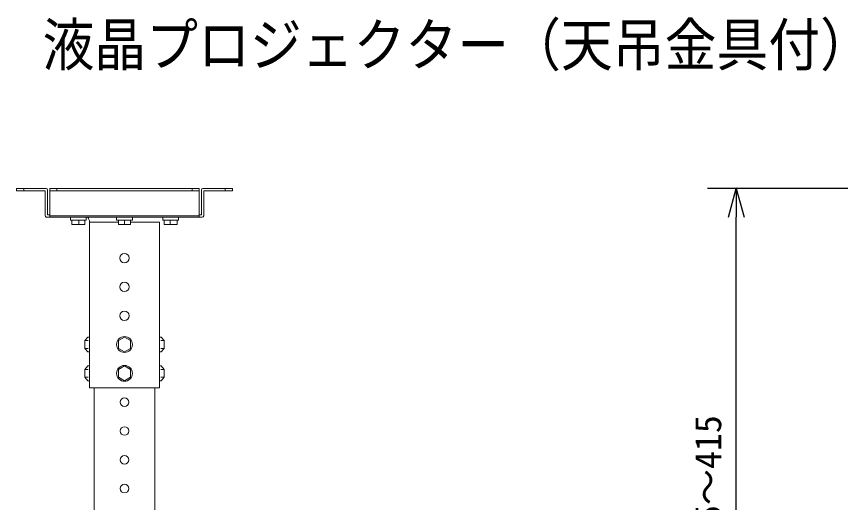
# Model space of a CAD drawing. Units: millimetres, scale not verified. Extents: x -62 to 63, y -56 to 57.
# Drawn here: x -37.3 to 19.9, y 23.1 to 56.8 of the extents above; entities that cross this region are included whole.
import ezdxf
from ezdxf.enums import TextEntityAlignment as Align

# ---------------------------------------------------------------- set-up
doc = ezdxf.new("R2010")
doc.units = ezdxf.units.MM
doc.header["$LTSCALE"] = 0.125
doc.header["$PDMODE"] = 32
doc.header["$PDSIZE"] = 0.0625
for name, color, linetype in [('0-0_0', 7, 'Continuous'), ('0-2_MOJI1', 7, 'Continuous'), ('0-4_DEFPOINTS', 7, 'Continuous'), ('0-6_SUNPO', 7, 'Continuous')]:
    doc.layers.add(name, color=color, linetype=linetype)
doc.layers.add('0-5_GAIKEI', color=1, linetype='Continuous', lineweight=18)
doc.styles.add('ＭＳ ゴシック', font='')
doc.styles.get('ＭＳ ゴシック').set_extended_font_data('MS Gothic')

# ---------------------------------------------------------------- blocks, each defined once
blk = doc.blocks.new('_OPEN30')
at = {"layer": '0-0_0'}
blk.add_line((0, 0), (-1, 0), dxfattribs=at)
blk.add_lwpolyline([(-1, 0.26795), (0, 0), (-1, -0.26795)], dxfattribs=at)
blk = doc.blocks.new('D8')
at = {"layer": '0-4_DEFPOINTS'}
for p in [(11.265, 45.2292), (23.889, 45.2292), (20.8161, 3.7792)]:
    blk.add_point(p, dxfattribs=at)
at = {"layer": '0-6_SUNPO'}
for p, q in [((21.889, 45.2292), (9.265, 45.2292)), ((11.265, 5.7792), (11.265, 43.2292)), ((18.8161, 3.7792), (9.265, 3.7792))]:
    blk.add_line(p, q, dxfattribs=at)
at = {"layer": '0-6_SUNPO', "xscale": 2, "yscale": 2}
for p, rotation in [((11.265, 45.2292), 90), ((11.265, 3.7792), 270)]:
    blk.add_blockref('_OPEN30', p, dxfattribs=dict(at, rotation=rotation))
at = {"layer": '0-6_SUNPO', "style": 'ＭＳ ゴシック'}
blk.add_text('335～415', height=1.833, rotation=90, dxfattribs=at).set_placement((10.765, 19.5042), align=Align.BOTTOM_LEFT)

msp = doc.modelspace()

# ---------------------------------------------------------------- linework, layer by layer
at = {"layer": '0-5_GAIKEI'}
for p, q in [((-37.3034, 44.7157), (-37.3034, 44.8757)), ((-37.3034, 44.8757), (-36.8034, 44.8757)), ((-36.8034, 44.7157), (-37.3034, 44.7157)), ((-36.8034, 44.8757), (-36.8034, 44.7157)), ((-35.2433, 44.8757), (-36.8034, 44.8757)), ((-36.8034, 44.7157), (-35.3034, 44.7157)), ((-35.3034, 44.7157), (-35.3034, 42.9757)), ((-35.1435, 43.0357), (-35.1435, 44.7757)), ((-34.9933, 44.8757), (-34.4933, 44.8757)), ((-34.9933, 44.7157), (-34.9933, 44.8757)), ((-34.4933, 44.7157), (-34.9933, 44.7157)), ((-34.9933, 42.9757), (-34.9933, 44.7157)), ((-34.4933, 44.8757), (-34.4933, 44.7157)), ((-34.4933, 44.8757), (-25.1134, 44.8757)), ((-34.4933, 44.7157), (-25.1134, 44.7157)), ((-25.1134, 44.7157), (-25.1134, 44.8757)), ((-25.1134, 44.8757), (-24.6134, 44.8757)), ((-24.6134, 44.7157), (-25.1134, 44.7157)), ((-24.6134, 44.8757), (-24.6134, 44.7157)), ((-24.6134, 42.9757), (-24.6134, 44.7157)), ((-24.4635, 44.7757), (-24.4635, 43.0357)), ((-22.8034, 44.8757), (-24.3634, 44.8757)), ((-24.3034, 44.7157), (-22.8034, 44.7157)), ((-24.3034, 42.9757), (-24.3034, 44.7157)), ((-22.8034, 44.7157), (-22.8034, 44.8757)), ((-22.8034, 44.8757), (-22.3034, 44.8757)), ((-22.3034, 44.7157), (-22.8034, 44.7157)), ((-22.3034, 44.8757), (-22.3034, 44.7157)), ((-34.9933, 43.0357), (-35.1435, 43.0357)), ((-34.9933, 42.9757), (-24.6134, 42.9757)), ((-34.9933, 42.8757), (-34.9933, 42.9757)), ((-24.4635, 43.0357), (-24.6134, 43.0357)), ((-24.6134, 42.9757), (-24.6134, 42.8757)), ((-34.9933, 42.8757), (-35.2035, 42.8757)), ((-24.6134, 42.8757), (-34.9933, 42.8757)), ((-33.4526, 42.6757), (-33.4526, 42.3757)), ((-32.9828, 42.6757), (-32.9828, 42.3757)), ((-32.5627, 42.6757), (-32.5627, 42.3757)), ((-32.4577, 42.6757), (-32.4577, 42.8757)), ((-32.2333, 31.0357), (-32.2333, 42.5357)), ((-30.2233, 42.5357), (-32.2333, 42.5357)), ((-30.3534, 42.8757), (-30.3534, 42.6757)), ((-30.2233, 42.3757), (-30.2233, 42.6757)), ((-30.2233, 42.3757), (-29.8034, 42.3757)), ((-29.3835, 42.6757), (-29.3835, 42.3757)), ((-27.3735, 42.5357), (-29.3835, 42.5357)), ((-29.2533, 42.6757), (-29.2533, 42.8757)), ((-27.3735, 31.0357), (-27.3735, 42.5357)), ((-27.0441, 42.6757), (-27.0441, 42.3757)), ((-26.6244, 42.6757), (-26.6244, 42.3757)), ((-26.154, 42.3757), (-26.154, 42.6757)), ((-26.0492, 42.6757), (-26.0492, 42.8757)), ((-24.4035, 42.8757), (-24.6134, 42.8757)), ((-32.3426, 34.5494), (-32.5526, 34.3069)), ((-32.2333, 34.5495), (-32.3427, 34.5495)), ((-30.2232, 34.3071), (-29.8035, 34.5494)), ((-29.8034, 34.5494), (-29.3834, 34.3069)), ((-27.3735, 34.5495), (-27.2641, 34.5495)), ((-27.0542, 34.3071), (-27.2641, 34.5494)), ((-32.5527, 34.307), (-32.5527, 33.7644)), ((-32.3222, 34.307), (-32.5527, 34.307)), ((-32.3222, 33.7644), (-32.5527, 33.7644)), ((-32.5527, 33.7643), (-32.3427, 33.5216)), ((-30.2233, 33.7642), (-30.2233, 34.3072)), ((-29.8033, 33.5218), (-30.2232, 33.7642)), ((-29.3833, 33.7644), (-29.8034, 33.5217)), ((-29.3835, 34.307), (-29.3835, 33.7644)), ((-27.0541, 34.3072), (-27.2848, 34.3072)), ((-27.2848, 33.7642), (-27.0541, 33.7642)), ((-27.2641, 33.5218), (-27.0542, 33.7641)), ((-27.0541, 33.7642), (-27.0541, 34.3072)), ((-32.2333, 33.5218), (-32.3427, 33.5218)), ((-27.3735, 33.5218), (-27.2641, 33.5218)), ((-32.3427, 32.5493), (-32.5527, 32.3068)), ((-32.5527, 32.307), (-32.5527, 31.7644)), ((-32.3222, 32.307), (-32.5527, 32.307)), ((-32.2333, 32.5495), (-32.3427, 32.5495)), ((-30.2234, 32.3071), (-29.8034, 32.5494)), ((-30.2233, 31.7642), (-30.2233, 32.3072)), ((-29.8033, 32.5495), (-29.3833, 32.307)), ((-29.3835, 32.307), (-29.3835, 31.7644)), ((-27.3735, 32.5495), (-27.2641, 32.5495)), ((-27.0541, 32.3072), (-27.2848, 32.3072)), ((-27.0542, 32.3071), (-27.2642, 32.5494)), ((-27.0541, 31.7642), (-27.0541, 32.3072)), ((-32.3222, 31.7644), (-32.5527, 31.7644)), ((-32.5527, 31.7643), (-32.3427, 31.5217)), ((-32.2333, 31.5218), (-32.3427, 31.5218)), ((-29.8034, 31.5217), (-30.2232, 31.7641)), ((-29.3834, 31.7643), (-29.8034, 31.5217)), ((-27.3735, 31.5218), (-27.2641, 31.5218)), ((-27.2848, 31.7642), (-27.0541, 31.7642)), ((-27.2641, 31.5217), (-27.0541, 31.7642)), ((-32.2333, 31.0357), (-27.3735, 31.0357)), ((-31.9035, 13.3357), (-31.9035, 31.0357)), ((-27.7035, 13.3357), (-27.7035, 31.0357))]:
    msp.add_line(p, q, dxfattribs=at)
for points in [[(-33.5578, 42.8757), (-33.5578, 42.6757), (-32.4577, 42.6757)], [(-33.4526, 42.3757), (-32.9828, 42.3757), (-32.5627, 42.3757)], [(-30.3534, 42.6757), (-29.8034, 42.6757), (-29.2533, 42.6757)], [(-29.8034, 42.6757), (-29.8034, 42.3757), (-29.3835, 42.3757)], [(-27.1491, 42.8757), (-27.1491, 42.6757), (-26.0492, 42.6757)], [(-27.0441, 42.3757), (-26.6244, 42.3757), (-26.154, 42.3757)]]:
    msp.add_lwpolyline(points, dxfattribs=at)
for centre, radius in [((-29.8034, 40.0357), 0.325), ((-29.8034, 38.0357), 0.325), ((-29.8034, 36.0357), 0.325), ((-29.8034, 34.0357), 0.55), ((-29.8034, 32.0357), 0.55), ((-29.8034, 30.0357), 0.3), ((-29.8034, 28.0357), 0.3), ((-29.8034, 26.0357), 0.3), ((-29.8034, 24.0357), 0.3)]:
    msp.add_circle(centre, radius, dxfattribs=at)
for centre, radius, start, end in [((-35.2433, 44.7757), 0.1, 0, 89.99998), ((-24.3634, 44.7757), 0.1, 89.99998, 179.99996), ((-35.2035, 42.9757), 0.1, 179.99996, 270), ((-24.4035, 42.9757), 0.1, 270, 359.99998), ((-32.7333, 42.5357), 0.5, 0, 43.18849)]:
    msp.add_arc(centre, radius, start, end, dxfattribs=at)

# ---------------------------------------------------------------- block references
at = {"layer": '0-6_SUNPO'}
msp.add_blockref('D8', (1.4227, -0.3535), dxfattribs=at)

# ---------------------------------------------------------------- texts
at = {"layer": '0-2_MOJI1', "style": 'ＭＳ ゴシック', "width": 0.9}
msp.add_text('液晶プロジェクター（天吊金具付）', height=2.933, dxfattribs=at).set_placement((-35.4978, 52.5063), align=Align.BOTTOM_LEFT)

doc.saveas('drawing.dxf')
